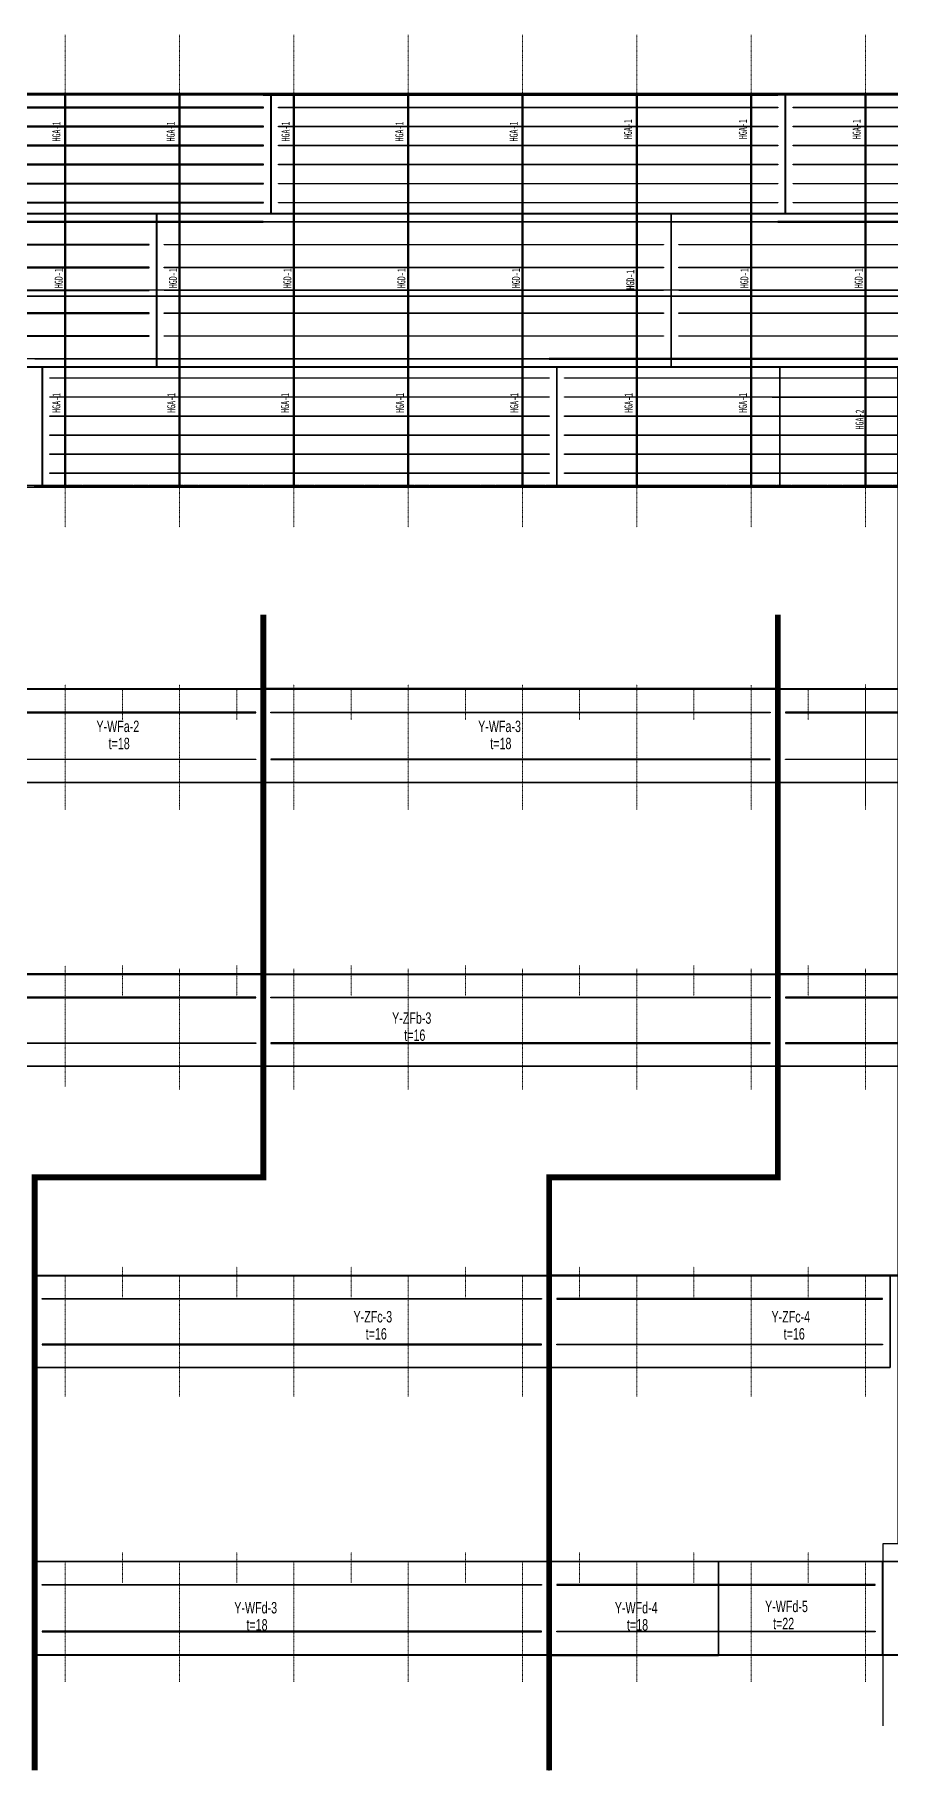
# Model space of a CAD drawing. Extents: x -158665 to 747974, y -1078007 to -307893.
# Drawn here: x 144403 to 166852, y -628561 to -582941 of the extents above; entities that cross this region are included whole.
import ezdxf
from ezdxf.enums import TextEntityAlignment as Align

# ---------------------------------------------------------------- set-up
doc = ezdxf.new("R2010")
doc.units = 0
doc.header["$LTSCALE"] = 0.02
doc.header["$MEASUREMENT"] = 0
doc.linetypes.add('CENTER', pattern=[2, 1.25, -0.25, 0.25, -0.25])
doc.linetypes.add('PHANTOM', pattern=[63.5, 31.75, -6.35, 6.35, -6.35, 6.35, -6.35])
doc.layers.get('0').update_dxf_attribs({"linetype": 'CONTINUOUS'})
for name, color, linetype in [('1', 1, 'CONTINUOUS'), ('A3', 7, 'CONTINUOUS'), ('fuban', 1, 'CONTINUOUS'), ('二次预拼节段线', 7, 'CONTINUOUS'), ('横隔板', 7, 'CONTINUOUS'), ('腹板', 7, 'CONTINUOUS'), ('腹板划分线', 7, 'CONTINUOUS')]:
    doc.layers.add(name, color=color, linetype=linetype)
for name, color, linetype, lineweight in [('1图框轮廓', 7, 'CONTINUOUS', 35), ('2细线层', 41, 'CONTINUOUS', 15), ('3中心线层', 1, 'CENTER', 13)]:
    doc.layers.add(name, color=color, linetype=linetype, lineweight=lineweight)
doc.styles.add('BRG', font='fsdb_e.shx', dxfattribs={"width": 0.7, "bigfont": 'hztxt.shx'})
doc.styles.add('仿宋', font='仿宋_GB2312_1.ttf', dxfattribs={"width": 0.7})

msp = doc.modelspace()

# ---------------------------------------------------------------- linework, layer by layer
at = {"color": 7, "linetype": 'PHANTOM', "ltscale": 10}
for p, q in [((228953.3, -584522), (131952.9, -584522)), ((227033.6, -587847), (128906.7, -587847)), ((224955.2, -591447), (125608.5, -591447)), ((223035.5, -594772), (122562.3, -594772))]:
    msp.add_line(p, q, dxfattribs=at)
at = {"color": 8, "ltscale": 3}
msp.add_line((178201.7, -589647), (97530.8, -589647), dxfattribs=at)
at = {"color": 7, "ltscale": 3}
for p, q in [((150400.3, -598158.5), (150400.3, -600566.8)), ((163900.3, -598158.5), (163900.3, -600310)), ((157900.3, -628485.7), (157900.3, -625183.2))]:
    msp.add_line(p, q, dxfattribs=at)
at = {"layer": '1', "color": 4}
for points in [[(150401.8, -584854), (150401.8, -584840), (135651.7, -584840), (135651.7, -584854)], [(150801.8, -584854), (150801.8, -584840), (163901.8, -584840), (163901.8, -584854)], [(164301.8, -584854), (164301.8, -584840), (172752, -584840), (172752, -584854)], [(150401.8, -585354), (150401.8, -585340), (135651.7, -585340), (135651.7, -585354)], [(150801.8, -585354), (150801.8, -585340), (163901.8, -585340), (163901.8, -585354)], [(164301.8, -585354), (164301.8, -585340), (172752, -585340), (172752, -585354)], [(150401.8, -585854), (150401.8, -585840), (135651.7, -585840), (135651.7, -585854)], [(150801.8, -585854), (150801.8, -585840), (163901.8, -585840), (163901.8, -585854)], [(164301.8, -585854), (164301.8, -585840), (172752, -585840), (172752, -585854)], [(150401.8, -586354), (150401.8, -586340), (135651.7, -586340), (135651.7, -586354)], [(150801.8, -586354), (150801.8, -586340), (163901.8, -586340), (163901.8, -586354)], [(164301.8, -586354), (164301.8, -586340), (172752, -586340), (172752, -586354)], [(150401.8, -586854), (150401.8, -586840), (135651.7, -586840), (135651.7, -586854)], [(150801.8, -586854), (150801.8, -586840), (163901.8, -586840), (163901.8, -586854)], [(164301.8, -586854), (164301.8, -586840), (172752, -586840), (172752, -586854)], [(150401.8, -587354), (150401.8, -587340), (135651.7, -587340), (135651.7, -587354)], [(150801.8, -587354), (150801.8, -587340), (163901.8, -587340), (163901.8, -587354)], [(164301.8, -587354), (164301.8, -587340), (172752, -587340), (172752, -587354)], [(147401.8, -588454), (147401.8, -588440), (132651.9, -588440), (132651.9, -588454)], [(147801.8, -588454), (147801.8, -588440), (160901.8, -588440), (160901.8, -588454)], [(161301.8, -588454), (161301.8, -588440), (168251.8, -588440), (168251.8, -588454)], [(147401.8, -589054), (147401.8, -589040), (132651.9, -589040), (132651.9, -589054)], [(147801.8, -589054), (147801.8, -589040), (160901.8, -589040), (160901.8, -589054)], [(161301.8, -589054), (161301.8, -589040), (168251.8, -589040), (168251.8, -589054)], [(147401.8, -589654), (147401.8, -589640), (132651.9, -589640), (132651.9, -589654)], [(147801.8, -589654), (147801.8, -589640), (160901.8, -589640), (160901.8, -589654)], [(161301.8, -589654), (161301.8, -589640), (168251.8, -589640), (168251.8, -589654)], [(147401.8, -590254), (147401.8, -590240), (132651.9, -590240), (132651.9, -590254)], [(147801.8, -590254), (147801.8, -590240), (160901.8, -590240), (160901.8, -590254)], [(161301.8, -590254), (161301.8, -590240), (168251.8, -590240), (168251.8, -590254)], [(147401.8, -590854), (147401.8, -590840), (132651.9, -590840), (132651.9, -590854)], [(147801.8, -590854), (147801.8, -590840), (160901.8, -590840), (160901.8, -590854)], [(161301.8, -590854), (161301.8, -590840), (168251.8, -590840), (168251.8, -590854)], [(144801.8, -591954.1), (144801.8, -591940.1), (157901.8, -591940.1), (157901.8, -591954.1)], [(158301.8, -591954.1), (158301.8, -591940.1), (163751.5, -591940.1), (163751.5, -591954.1)], [(144801.7, -592454), (144801.7, -592440), (157901.7, -592440), (157901.7, -592454)], [(158301.7, -592454), (158301.7, -592440), (163751.4, -592440), (163751.4, -592454)], [(144801.7, -592954), (144801.7, -592940), (157901.7, -592940), (157901.7, -592954)], [(158301.7, -592954), (158301.7, -592940), (163751.4, -592940), (163751.4, -592954)], [(144801.7, -593454), (144801.7, -593440), (157901.7, -593440), (157901.7, -593454)], [(158301.7, -593454), (158301.7, -593440), (163751.4, -593440), (163751.4, -593454)], [(144801.7, -593954), (144801.7, -593940), (157901.7, -593940), (157901.7, -593954)], [(158301.7, -593954), (158301.7, -593940), (163751.4, -593940), (163751.4, -593954)], [(144801.7, -594454), (144801.7, -594440), (157901.7, -594440), (157901.7, -594454)], [(158301.7, -594454), (158301.7, -594440), (163751.4, -594440), (163751.4, -594454)], [(135851.7, -608210.5), (150200.3, -608210.5), (150200.3, -608194.5), (135851.7, -608194.5)], [(163700.3, -608210.5), (150600.3, -608210.5), (150600.3, -608194.5), (163700.3, -608194.5)], [(164100.3, -608210.5), (172552, -608210.5), (172552, -608194.5), (164100.3, -608194.5)], [(135851.7, -609394.5), (150200.3, -609394.5), (150200.3, -609410.5), (135851.7, -609410.5)], [(163700.3, -609394.5), (150600.3, -609394.5), (150600.3, -609410.5), (163700.3, -609410.5)], [(164100.3, -609410.5), (172552, -609410.5), (172552, -609394.5), (164100.3, -609394.5)], [(157700.3, -616118.7), (144600.3, -616118.7), (144600.3, -616102.7), (157700.3, -616102.7)], [(158100.3, -616118.7), (166651.5, -616118.7), (166651.5, -616102.7), (158100.3, -616102.7)], [(157700.3, -617302.7), (144600.3, -617302.7), (144600.3, -617318.7), (157700.3, -617318.7)], [(158100.3, -617302.7), (166651.5, -617302.7), (166651.5, -617318.7), (158100.3, -617318.7)]]:
    msp.add_lwpolyline(points, close=True, dxfattribs=at)
for points in [[(150200.3, -600720.1), (135851.7, -600720.1), (135851.7, -600736.1), (150200.3, -600736.1), (150200.3, -600720.1)], [(150600.3, -600720.1), (163700.3, -600720.1), (163700.3, -600736.1), (150600.3, -600736.1), (150600.3, -600720.1)], [(172455.5, -600720.1), (164100.3, -600720.1), (164100.3, -600736.1), (172455.5, -600736.1), (172455.5, -600720.1)], [(150200.3, -601961.8), (135851.7, -601961.8), (135851.7, -601945.8), (150200.3, -601945.8), (150200.3, -601961.8)], [(150600.3, -601961.8), (163700.3, -601961.8), (163700.3, -601945.8), (150600.3, -601945.8), (150600.3, -601961.8)], [(172455.5, -601961.8), (164100.3, -601961.8), (164100.3, -601945.8), (172455.5, -601945.8), (172455.5, -601961.8)], [(144600.3, -623607.3), (157700.3, -623607.3), (157700.3, -623623.3), (144600.3, -623623.3), (144600.3, -623607.3)], [(166455.5, -623607.3), (158100.3, -623607.3), (158100.3, -623623.3), (166455.5, -623623.3), (166455.5, -623607.3)], [(144600.3, -624849.1), (157700.3, -624849.1), (157700.3, -624833.1), (144600.3, -624833.1), (144600.3, -624849.1)], [(166455.5, -624849.1), (158100.3, -624849.1), (158100.3, -624833.1), (166455.5, -624833.1), (166455.5, -624849.1)]]:
    msp.add_lwpolyline(points, dxfattribs=at)
at = {"layer": '1图框轮廓', "color": 1}
for points in [[(135454.7, -584482), (150598.8, -584482), (150598.8, -587634), (135454.7, -587634)], [(150604.8, -587634), (164098.8, -587634), (164098.8, -584482), (150604.8, -584482)], [(164104.8, -584482), (172949, -584482), (172949, -587634), (164104.8, -587634)], [(132454.9, -587640), (147598.8, -587640), (147598.8, -589797), (132454.9, -589797)], [(147604.8, -589797), (161098.8, -589797), (161098.8, -587640), (147604.8, -587640)], [(161104.8, -587640), (168448.8, -587640), (168448.8, -589797), (161104.8, -589797)], [(132454.9, -591654), (147598.8, -591654), (147598.8, -589797), (132454.9, -589797)], [(147604.8, -589797), (161098.8, -589797), (161098.8, -591654), (147604.8, -591654)], [(161104.8, -591654), (168448.8, -591654), (168448.8, -589797), (161104.8, -589797)], [(129454.9, -594812), (144598.8, -594812), (144598.8, -591660), (129454.9, -591660)], [(144604.8, -591660), (158098.8, -591660), (158098.8, -594812), (144604.8, -594812)], [(158104.8, -594812), (163951.5, -594812), (163951.5, -591660), (158104.8, -591660)], [(140210.5, -600115.2), (150397.3, -600115.2), (150397.3, -602563.2), (140210.5, -602563.2)], [(150403.3, -602563.2), (163897.3, -602563.2), (163897.3, -600115.2), (150403.3, -600115.2)], [(163903.3, -600115.2), (172652.5, -600115.2), (172652.5, -602563.2), (163903.3, -602563.2)], [(144403.3, -625450.4), (157897.3, -625450.4), (157897.3, -623002.4), (144403.3, -623002.4)], [(157903.3, -623002.4), (162347.6, -623002.4), (162347.6, -625450.4), (157903.3, -625450.4)]]:
    msp.add_lwpolyline(points, close=True, dxfattribs=at)
at = {"layer": '1图框轮廓', "color": 42}
msp.add_lwpolyline([(163951.5, -591660), (167048.5, -591660), (167048.5, -594812), (163951.5, -594812)], close=True, dxfattribs=at)
at = {"layer": '1图框轮廓', "color": 3}
for points in [[(150397.3, -610002.6), (136650.3, -610002.6), (136650.3, -607602.6), (150397.3, -607602.6)], [(163897.3, -607602.6), (150403.3, -607602.6), (150403.3, -610002.6), (163897.3, -610002.6)], [(172749, -610002.6), (163903.3, -610002.6), (163903.3, -607602.6), (172749, -607602.6)], [(144403.3, -617910.8), (157897.3, -617910.8), (157897.3, -615510.8), (144403.3, -615510.8)], [(157903.3, -615510.8), (166848.5, -615510.8), (166848.5, -617910.8), (157903.3, -617910.8)]]:
    msp.add_lwpolyline(points, close=True, dxfattribs=at)
at = {"layer": '1图框轮廓', "color": 2}
for points in [[(162347.6, -625450.4), (166652.5, -625450.4), (166652.5, -623002.4), (162347.6, -623002.4)], [(166658.5, -623002.4), (180647.3, -623002.4), (180647.3, -625450.4), (166658.5, -625450.4)]]:
    msp.add_lwpolyline(points, close=True, dxfattribs=at)
at = {"layer": '2细线层', "color": 8}
for points in [[(163751.5, -591955.1), (167248.6, -591955), (167248.6, -591939), (163751.5, -591939.1)], [(163751.5, -592455.1), (167248.6, -592455), (167248.6, -592439), (163751.5, -592439.1)], [(163751.5, -592955.1), (167248.6, -592955), (167248.6, -592939), (163751.5, -592939.1)], [(163751.5, -593455.1), (167248.6, -593455), (167248.6, -593439), (163751.5, -593439.1)], [(163751.5, -593955.1), (167248.6, -593955), (167248.6, -593939), (163751.5, -593939.1)], [(163751.5, -594455.1), (167248.6, -594455), (167248.6, -594439), (163751.5, -594439.1)]]:
    msp.add_lwpolyline(points, close=True, dxfattribs=at)
at = {"layer": '3中心线层', "color": 8, "linetype": 'CENTER'}
for points in [[(145201.6, -582940.6), (145201.6, -595866.3)], [(148201.6, -582940.6), (148201.6, -595866.3)], [(151201.6, -582940.6), (151201.6, -595866.3)], [(154201.6, -582940.6), (154201.6, -595866.3)], [(157201.6, -582940.6), (157201.6, -595866.3)], [(160201.6, -582940.6), (160201.6, -595866.3)], [(163201.6, -582940.6), (163201.6, -595866.3)], [(166201.6, -582940.6), (166201.6, -595866.3)]]:
    msp.add_lwpolyline(points, dxfattribs=at)
at = {"layer": '3中心线层', "color": 181, "linetype": 'CENTER'}
for points in [[(145201.6, -599987.2), (145201.6, -603149.3)], [(145201.6, -600115.2), (145201.6, -603277.3)], [(146701.6, -600115.2), (146701.6, -600915.2)], [(148201.6, -599987.2), (148201.6, -603149.3)], [(148201.6, -600115.2), (148201.6, -603277.3)], [(149701.6, -600115.2), (149701.6, -600915.2)], [(151201.6, -599987.2), (151201.6, -603149.3)], [(151201.6, -600115.4), (151201.6, -603277.5)], [(152701.6, -600115.2), (152701.6, -600915.2)], [(154201.6, -599987.2), (154201.6, -603149.3)], [(154201.6, -600115.4), (154201.6, -603277.5)], [(155701.6, -600115.2), (155701.6, -600915.2)], [(157201.6, -599987.2), (157201.6, -603149.3)], [(157201.6, -600115.4), (157201.6, -603277.5)], [(158701.6, -600115.2), (158701.6, -600915.2)], [(160201.6, -599987.2), (160201.6, -603149.3)], [(160201.6, -600115.2), (160201.6, -603277.3)], [(161701.6, -600115.2), (161701.6, -600915.2)], [(163201.6, -600005.4), (163201.6, -603167.5)], [(163201.6, -600115.4), (163201.6, -603277.5)], [(164701.6, -600115.2), (164701.6, -600915.2)], [(166201.6, -599987.3), (166201.6, -603149.5)], [(166201.6, -600115.4), (166201.6, -603277.5)], [(145201.6, -607374.1), (145201.6, -610536.2)], [(146701.6, -607362.6), (146701.6, -608162.6)], [(148201.6, -607454.1), (148201.6, -610616.3)], [(149701.6, -607362.6), (149701.6, -608162.6)], [(151201.6, -607454.1), (151201.6, -610616.3)], [(152701.6, -607362.6), (152701.6, -608162.6)], [(154201.6, -607454.1), (154201.6, -610616.3)], [(155701.6, -607362.6), (155701.6, -608162.6)], [(157201.6, -607454.1), (157201.6, -610616.3)], [(158701.6, -607362.6), (158701.6, -608162.6)], [(160201.6, -607454.1), (160201.6, -610616.3)], [(161701.6, -607362.6), (161701.6, -608162.6)], [(163201.6, -607454.1), (163201.6, -610616.3)], [(164701.6, -607362.6), (164701.6, -608162.6)], [(166201.6, -607454.1), (166201.6, -610616.3)], [(146701.6, -615270.8), (146701.6, -616070.8)], [(149701.6, -615270.8), (149701.6, -616070.8)], [(152701.6, -615270.8), (152701.6, -616070.8)], [(155701.6, -615270.8), (155701.6, -616070.8)], [(158701.6, -615270.8), (158701.6, -616070.8)], [(161701.6, -615270.8), (161701.6, -616070.8)], [(164701.6, -615270.8), (164701.6, -616070.8)], [(145201.6, -615510.8), (145201.6, -618672.9)], [(148201.6, -615510.8), (148201.6, -618672.9)], [(151201.6, -615510.8), (151201.6, -618672.9)], [(154201.6, -615510.8), (154201.6, -618672.9)], [(157201.6, -615510.8), (157201.6, -618672.9)], [(160201.6, -615510.8), (160201.6, -618672.9)], [(163201.6, -615510.8), (163201.6, -618672.9)], [(166201.6, -615510.8), (166201.6, -618672.9)], [(145201.6, -623002.4), (145201.6, -626164.6)], [(146701.6, -622762), (146701.6, -623562)], [(148201.6, -623002.4), (148201.6, -626164.6)], [(149701.6, -622762), (149701.6, -623562)], [(151201.6, -623002.4), (151201.6, -626164.6)], [(152701.6, -622762), (152701.6, -623562)], [(154201.6, -623002), (154201.6, -626164.2)], [(155701.6, -622762), (155701.6, -623562)], [(157201.6, -623002), (157201.6, -626164.2)], [(158701.6, -622762), (158701.6, -623562)], [(160201.6, -623002.4), (160201.6, -626164.6)], [(161701.6, -622762), (161701.6, -623562)], [(163201.6, -623002.4), (163201.6, -626164.6)], [(164701.6, -622762), (164701.6, -623562)], [(166201.6, -623002), (166201.6, -626164.2)]]:
    msp.add_lwpolyline(points, dxfattribs=at)
at = {"layer": '二次预拼节段线', "color": 2, "ltscale": 3}
msp.add_lwpolyline([(167051.5, -594812), (167051.5, -622540.9), (166655.5, -622540.9), (166655.5, -627319.5)], dxfattribs=at)
at = {"layer": '横隔板', "color": 31, "ltscale": 3}
for points in [[(145194.6, -584522), (145208.6, -584522), (145208.6, -587839), (145194.6, -587839)], [(148194.6, -584522), (148208.6, -584522), (148208.6, -587839), (148194.6, -587839)], [(151194.6, -584522), (151208.6, -584522), (151208.6, -587839), (151194.6, -587839)], [(154194.6, -584522), (154208.6, -584522), (154208.6, -587839), (154194.6, -587839)], [(157194.6, -584522), (157208.6, -584522), (157208.6, -587839), (157194.6, -587839)], [(160194.6, -584522), (160208.6, -584522), (160208.6, -587839), (160194.6, -587839)], [(163194.6, -584522), (163208.6, -584522), (163208.6, -587839), (163194.6, -587839)], [(166194.6, -584522), (166208.6, -584522), (166208.6, -587839), (166194.6, -587839)], [(145194.6, -591455), (145208.6, -591455), (145208.6, -594772), (145194.6, -594772)], [(148194.6, -591455), (148208.6, -591455), (148208.6, -594772), (148194.6, -594772)], [(151194.6, -591455), (151208.6, -591455), (151208.6, -594772), (151194.6, -594772)], [(154194.6, -591455), (154208.6, -591455), (154208.6, -594772), (154194.6, -594772)], [(157194.6, -591455), (157208.6, -591455), (157208.6, -594772), (157194.6, -594772)], [(160194.6, -591455), (160208.6, -591455), (160208.6, -594772), (160194.6, -594772)], [(163194.6, -591455), (163208.6, -591455), (163208.6, -594772), (163194.6, -594772)], [(166194.6, -591455), (166208.6, -591455), (166208.6, -594772), (166194.6, -594772)]]:
    msp.add_lwpolyline(points, close=True, dxfattribs=at)
at = {"layer": '横隔板', "color": 230, "ltscale": 3}
for points in [[(145194.6, -587855), (145208.6, -587855), (145208.6, -591439), (145194.6, -591439)], [(148194.6, -587855), (148208.6, -587855), (148208.6, -591439), (148194.6, -591439)], [(151194.6, -587855), (151208.6, -587855), (151208.6, -591439), (151194.6, -591439)], [(154194.6, -587855), (154208.6, -587855), (154208.6, -591439), (154194.6, -591439)], [(157194.6, -587855), (157208.6, -587855), (157208.6, -591439), (157194.6, -591439)], [(160194.6, -587855), (160208.6, -587855), (160208.6, -591439), (160194.6, -591439)], [(163194.6, -587855), (163208.6, -587855), (163208.6, -591439), (163194.6, -591439)], [(166194.6, -587855), (166208.6, -587855), (166208.6, -591439), (166194.6, -591439)]]:
    msp.add_lwpolyline(points, close=True, dxfattribs=at)
at = {"layer": '腹板', "color": 1}
for points in [[(150400.3, -584522), (140210.5, -584522), (140210.5, -584504), (150400.3, -584504)], [(150400.3, -584522), (163900.3, -584522), (163900.3, -584504), (150400.3, -584504)], [(172655.5, -584522), (163900.3, -584522), (163900.3, -584504), (172655.5, -584504)], [(144400.3, -594772), (157900.3, -594772), (157900.3, -594790), (144400.3, -594790)], [(162347.6, -594772), (157900.3, -594772), (157900.3, -594790), (162347.6, -594790)], [(150400.3, -600115.2), (140210.5, -600115.2), (140210.5, -600097.2), (150400.3, -600097.2)], [(150400.3, -600115.2), (163900.3, -600115.2), (163900.3, -600097.2), (150400.3, -600097.2)], [(172655.5, -600115.2), (163900.3, -600115.2), (163900.3, -600097.2), (172655.5, -600097.2)], [(144400.3, -625450.4), (157900.3, -625450.4), (157900.3, -625468.4), (144400.3, -625468.4)], [(162347.6, -625450.4), (157900.3, -625450.4), (157900.3, -625468.4), (162347.6, -625468.4)]]:
    msp.add_lwpolyline(points, close=True, dxfattribs=at)
at = {"layer": '腹板', "color": 3}
for points in [[(128904.2, -587855), (150400.3, -587855), (150400.3, -587839), (128904.2, -587839)], [(163900.3, -587855), (150400.3, -587855), (150400.3, -587839), (163900.3, -587839)], [(163900.3, -587855), (178293.3, -587855), (178293.3, -587839), (163900.3, -587839)], [(157900.3, -591455), (144400.3, -591455), (144400.3, -591439), (157900.3, -591439)], [(157900.3, -591455), (174994.5, -591455), (174994.5, -591439), (157900.3, -591439)], [(128904.2, -607602.6), (150400.3, -607602.6), (150400.3, -607586.6), (128904.2, -607586.6)], [(163900.3, -607602.6), (150400.3, -607602.6), (150400.3, -607586.6), (163900.3, -607586.6)], [(163900.3, -607602.6), (178293.3, -607602.6), (178293.3, -607586.6), (163900.3, -607586.6)], [(157900.3, -615510.8), (144400.3, -615510.8), (144400.3, -615494.8), (157900.3, -615494.8)], [(157900.3, -615510.8), (174994.5, -615510.8), (174994.5, -615494.8), (157900.3, -615494.8)]]:
    msp.add_lwpolyline(points, close=True, dxfattribs=at)
at = {"layer": '腹板', "color": 2}
for points in [[(162379.6, -594794), (162347.6, -594790), (162347.6, -594772), (180650.3, -594772), (180650.3, -594794), (162379.6, -594794)], [(162379.6, -625472.4), (162347.6, -625468.4), (162347.6, -625450.4), (180650.3, -625450.4), (180650.3, -625472.4), (162379.6, -625472.4)]]:
    msp.add_lwpolyline(points, dxfattribs=at)
at = {"layer": '腹板划分线', "color": 4, "const_width": 150}
for points in [[(144400.3, -628485.7), (144400.3, -612923), (150400.3, -612923), (150400.3, -598158.5)], [(157900.3, -628485.7), (157900.3, -612923), (163900.3, -612923), (163900.3, -598158.5)]]:
    msp.add_lwpolyline(points, dxfattribs=at)

# ---------------------------------------------------------------- texts
at = {"layer": 'A3', "color": 6, "linetype": 'Continuous', "style": '仿宋', "width": 0.7}
for s, p in [('HGA-1', (145074.6, -585480.7)), ('HGA-1', (148074.6, -585480.7)), ('HGA-1', (151088.6, -585480.7)), ('HGA-1', (154074.6, -585480.7)), ('HGA-1', (157074.6, -585480.7)), ('HGA-1', (160074.6, -585419.5)), ('HGA-1', (163088.6, -585419.5)), ('HGA-1', (166074.6, -585419.5)), ('HGA-1', (145074.6, -592601)), ('HGA-1', (148088.6, -592601)), ('HGA-1', (151074.6, -592601)), ('HGA-1', (154088.6, -592601)), ('HGA-1', (157088.6, -592601)), ('HGA-1', (160088.6, -592601)), ('HGA-1', (163088.6, -592601)), ('HGA-2', (166152, -593036.6))]:
    msp.add_text(s, height=210, rotation=90, dxfattribs=at).set_placement(p, align=Align.CENTER)
at = {"layer": 'fuban', "color": 1, "style": 'BRG', "width": 0.7}
for s, p in [('Y-WFa-2', (146020.9, -601239)), ('Y-WFa-3', (156037.5, -601239)), ('t=18', (146340.3, -601688.5)), ('t=18', (156356.9, -601688.5)), ('Y-WFd-3', (149637.8, -624368.1)), ('Y-WFd-4', (159624.1, -624368.1)), ('t=18', (149957.2, -624817.5)), ('t=18', (159943.5, -624817.5))]:
    msp.add_text(s, height=300, dxfattribs=at).set_placement(p)
at = {"layer": 'fuban', "color": 3, "style": 'BRG', "width": 0.7}
for s, p in [('Y-ZFb-3', (153779.8, -608893.7)), ('t=16', (154099.1, -609343.1)), ('Y-ZFc-3', (152767.4, -616731.4)), ('Y-ZFc-4', (163735.9, -616731.4)), ('t=16', (153086.7, -617180.9)), ('t=16', (164055.2, -617180.9))]:
    msp.add_text(s, height=300, dxfattribs=at).set_placement(p)
at = {"layer": 'fuban', "color": 2, "style": 'BRG', "width": 0.7}
for s, p in [('Y-WFd-5', (163567.3, -624332.5)), ('t=22', (163776.6, -624781.9))]:
    msp.add_text(s, height=300, dxfattribs=at).set_placement(p)
at = {"layer": '横隔板', "color": 230, "ltscale": 3, "style": '仿宋', "width": 0.7}
for p in [(145135.6, -589330), (148135.6, -589330), (151135.6, -589330), (154128.6, -589330), (157135.6, -589330), (160135.6, -589367.8), (163128.6, -589330), (166128.6, -589330)]:
    msp.add_text('HGD-1', height=210, rotation=90, dxfattribs=at).set_placement(p, align=Align.CENTER)

doc.saveas('drawing.dxf')
